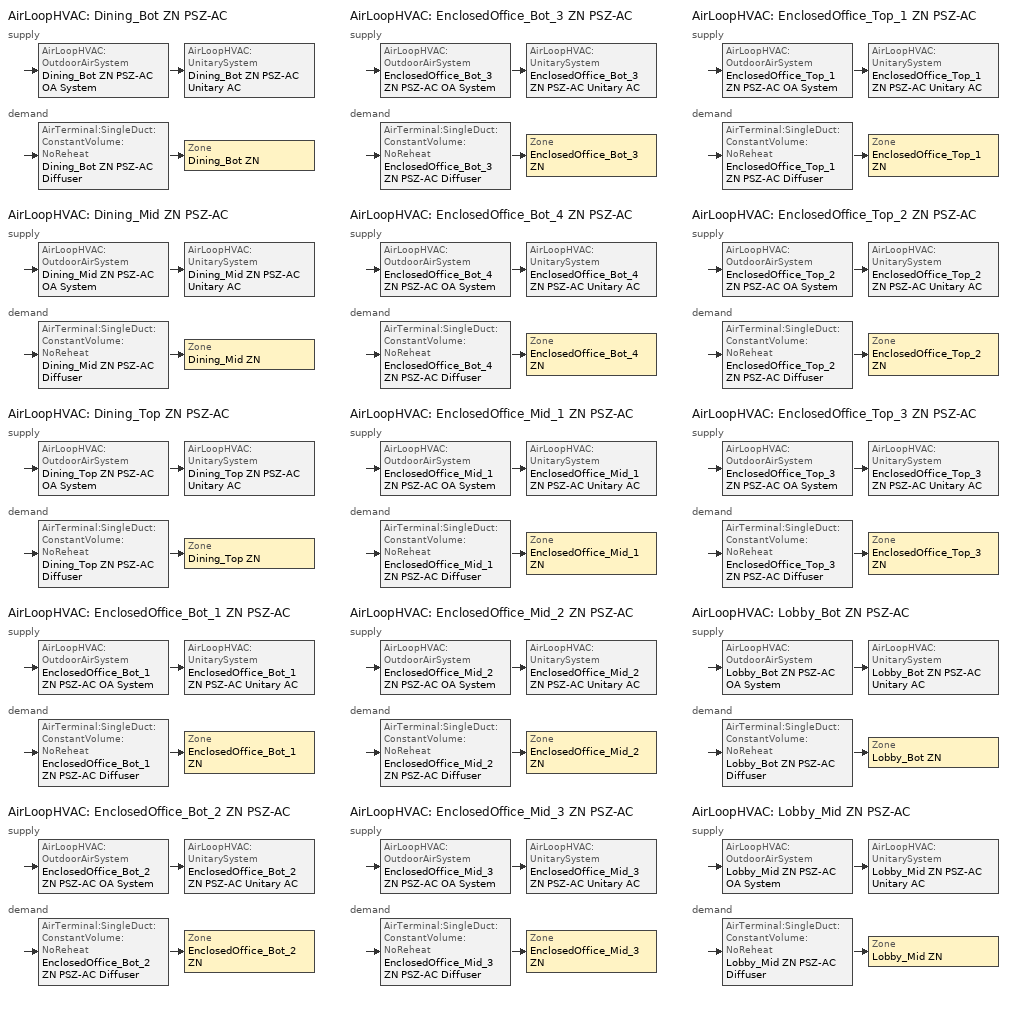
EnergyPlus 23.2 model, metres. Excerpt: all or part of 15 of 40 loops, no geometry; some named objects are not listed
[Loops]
AirLoopHVAC 'Dining_Bot ZN PSZ-AC'
 supply: AirLoopHVAC:OutdoorAirSystem 'Dining_Bot ZN PSZ-AC OA System' > AirLoopHVAC:UnitarySystem 'Dining_Bot ZN PSZ-AC Unitary AC'
 demand: AirTerminal:SingleDuct:ConstantVolume:NoReheat 'Dining_Bot ZN PSZ-AC Diffuser' > Zone 'Dining_Bot ZN'
AirLoopHVAC 'Dining_Mid ZN PSZ-AC'
 supply: AirLoopHVAC:OutdoorAirSystem 'Dining_Mid ZN PSZ-AC OA System' > AirLoopHVAC:UnitarySystem 'Dining_Mid ZN PSZ-AC Unitary AC'
 demand: AirTerminal:SingleDuct:ConstantVolume:NoReheat 'Dining_Mid ZN PSZ-AC Diffuser' > Zone 'Dining_Mid ZN'
AirLoopHVAC 'Dining_Top ZN PSZ-AC'
 supply: AirLoopHVAC:OutdoorAirSystem 'Dining_Top ZN PSZ-AC OA System' > AirLoopHVAC:UnitarySystem 'Dining_Top ZN PSZ-AC Unitary AC'
 demand: AirTerminal:SingleDuct:ConstantVolume:NoReheat 'Dining_Top ZN PSZ-AC Diffuser' > Zone 'Dining_Top ZN'
AirLoopHVAC 'EnclosedOffice_Bot_1 ZN PSZ-AC'
 supply: AirLoopHVAC:OutdoorAirSystem 'EnclosedOffice_Bot_1 ZN PSZ-AC OA System' > AirLoopHVAC:UnitarySystem 'EnclosedOffice_Bot_1 ZN PSZ-AC Unitary AC'
 demand: AirTerminal:SingleDuct:ConstantVolume:NoReheat 'EnclosedOffice_Bot_1 ZN PSZ-AC Diffuser' > Zone 'EnclosedOffice_Bot_1 ZN'
AirLoopHVAC 'EnclosedOffice_Bot_2 ZN PSZ-AC'
 supply: AirLoopHVAC:OutdoorAirSystem 'EnclosedOffice_Bot_2 ZN PSZ-AC OA System' > AirLoopHVAC:UnitarySystem 'EnclosedOffice_Bot_2 ZN PSZ-AC Unitary AC'
 demand: AirTerminal:SingleDuct:ConstantVolume:NoReheat 'EnclosedOffice_Bot_2 ZN PSZ-AC Diffuser' > Zone 'EnclosedOffice_Bot_2 ZN'
AirLoopHVAC 'EnclosedOffice_Bot_3 ZN PSZ-AC'
 supply: AirLoopHVAC:OutdoorAirSystem 'EnclosedOffice_Bot_3 ZN PSZ-AC OA System' > AirLoopHVAC:UnitarySystem 'EnclosedOffice_Bot_3 ZN PSZ-AC Unitary AC'
 demand: AirTerminal:SingleDuct:ConstantVolume:NoReheat 'EnclosedOffice_Bot_3 ZN PSZ-AC Diffuser' > Zone 'EnclosedOffice_Bot_3 ZN'
AirLoopHVAC 'EnclosedOffice_Bot_4 ZN PSZ-AC'
 supply: AirLoopHVAC:OutdoorAirSystem 'EnclosedOffice_Bot_4 ZN PSZ-AC OA System' > AirLoopHVAC:UnitarySystem 'EnclosedOffice_Bot_4 ZN PSZ-AC Unitary AC'
 demand: AirTerminal:SingleDuct:ConstantVolume:NoReheat 'EnclosedOffice_Bot_4 ZN PSZ-AC Diffuser' > Zone 'EnclosedOffice_Bot_4 ZN'
AirLoopHVAC 'EnclosedOffice_Mid_1 ZN PSZ-AC'
 supply: AirLoopHVAC:OutdoorAirSystem 'EnclosedOffice_Mid_1 ZN PSZ-AC OA System' > AirLoopHVAC:UnitarySystem 'EnclosedOffice_Mid_1 ZN PSZ-AC Unitary AC'
 demand: AirTerminal:SingleDuct:ConstantVolume:NoReheat 'EnclosedOffice_Mid_1 ZN PSZ-AC Diffuser' > Zone 'EnclosedOffice_Mid_1 ZN'
AirLoopHVAC 'EnclosedOffice_Mid_2 ZN PSZ-AC'
 supply: AirLoopHVAC:OutdoorAirSystem 'EnclosedOffice_Mid_2 ZN PSZ-AC OA System' > AirLoopHVAC:UnitarySystem 'EnclosedOffice_Mid_2 ZN PSZ-AC Unitary AC'
 demand: AirTerminal:SingleDuct:ConstantVolume:NoReheat 'EnclosedOffice_Mid_2 ZN PSZ-AC Diffuser' > Zone 'EnclosedOffice_Mid_2 ZN'
AirLoopHVAC 'EnclosedOffice_Mid_3 ZN PSZ-AC'
 supply: AirLoopHVAC:OutdoorAirSystem 'EnclosedOffice_Mid_3 ZN PSZ-AC OA System' > AirLoopHVAC:UnitarySystem 'EnclosedOffice_Mid_3 ZN PSZ-AC Unitary AC'
 demand: AirTerminal:SingleDuct:ConstantVolume:NoReheat 'EnclosedOffice_Mid_3 ZN PSZ-AC Diffuser' > Zone 'EnclosedOffice_Mid_3 ZN'
AirLoopHVAC 'EnclosedOffice_Top_1 ZN PSZ-AC'
 supply: AirLoopHVAC:OutdoorAirSystem 'EnclosedOffice_Top_1 ZN PSZ-AC OA System' > AirLoopHVAC:UnitarySystem 'EnclosedOffice_Top_1 ZN PSZ-AC Unitary AC'
 demand: AirTerminal:SingleDuct:ConstantVolume:NoReheat 'EnclosedOffice_Top_1 ZN PSZ-AC Diffuser' > Zone 'EnclosedOffice_Top_1 ZN'
AirLoopHVAC 'EnclosedOffice_Top_2 ZN PSZ-AC'
 supply: AirLoopHVAC:OutdoorAirSystem 'EnclosedOffice_Top_2 ZN PSZ-AC OA System' > AirLoopHVAC:UnitarySystem 'EnclosedOffice_Top_2 ZN PSZ-AC Unitary AC'
 demand: AirTerminal:SingleDuct:ConstantVolume:NoReheat 'EnclosedOffice_Top_2 ZN PSZ-AC Diffuser' > Zone 'EnclosedOffice_Top_2 ZN'
AirLoopHVAC 'EnclosedOffice_Top_3 ZN PSZ-AC'
 supply: AirLoopHVAC:OutdoorAirSystem 'EnclosedOffice_Top_3 ZN PSZ-AC OA System' > AirLoopHVAC:UnitarySystem 'EnclosedOffice_Top_3 ZN PSZ-AC Unitary AC'
 demand: AirTerminal:SingleDuct:ConstantVolume:NoReheat 'EnclosedOffice_Top_3 ZN PSZ-AC Diffuser' > Zone 'EnclosedOffice_Top_3 ZN'
AirLoopHVAC 'Lobby_Bot ZN PSZ-AC'
 supply: AirLoopHVAC:OutdoorAirSystem 'Lobby_Bot ZN PSZ-AC OA System' > AirLoopHVAC:UnitarySystem 'Lobby_Bot ZN PSZ-AC Unitary AC'
 demand: AirTerminal:SingleDuct:ConstantVolume:NoReheat 'Lobby_Bot ZN PSZ-AC Diffuser' > Zone 'Lobby_Bot ZN'
AirLoopHVAC 'Lobby_Mid ZN PSZ-AC'
 supply: AirLoopHVAC:OutdoorAirSystem 'Lobby_Mid ZN PSZ-AC OA System' > AirLoopHVAC:UnitarySystem 'Lobby_Mid ZN PSZ-AC Unitary AC'
 demand: AirTerminal:SingleDuct:ConstantVolume:NoReheat 'Lobby_Mid ZN PSZ-AC Diffuser' > Zone 'Lobby_Mid ZN'
[DesignSpecification:OutdoorAir] Outdoor Air Method=Sum; Outdoor Air Flow per Person {m3/s-person}=0.00235974; Outdoor Air Flow per Zone Floor Area {m3/s-m2}=0.0003048; Outdoor Air Flow per Zone {m3/s}=0; Outdoor Air Flow Air Changes per Hour {1/hr}=0
MediumOffice - Dining Ventilation; MediumOffice - ClosedOffice Ventilation; MediumOffice - Lobby Ventilation
[DesignSpecification:OutdoorAir:SpaceList]
Name | Space 1 | Space 1 Design Specification Outdoor Air Object
Dining_Bot ZN DSOA Space List | Dining_Bot | MediumOffice - Dining Ventilation
Dining_Mid ZN DSOA Space List | Dining_Mid | MediumOffice - Dining Ventilation
Dining_Top ZN DSOA Space List | Dining_Top | MediumOffice - Dining Ventilation
EnclosedOffice_Bot_1 ZN DSOA Space List | EnclosedOffice_Bot_1 | MediumOffice - ClosedOffice Ventilation
EnclosedOffice_Bot_2 ZN DSOA Space List | EnclosedOffice_Bot_2 | MediumOffice - ClosedOffice Ventilation
EnclosedOffice_Bot_3 ZN DSOA Space List | EnclosedOffice_Bot_3 | MediumOffice - ClosedOffice Ventilation
EnclosedOffice_Bot_4 ZN DSOA Space List | EnclosedOffice_Bot_4 | MediumOffice - ClosedOffice Ventilation
EnclosedOffice_Mid_1 ZN DSOA Space List | EnclosedOffice_Mid_1 | MediumOffice - ClosedOffice Ventilation
EnclosedOffice_Mid_2 ZN DSOA Space List | EnclosedOffice_Mid_2 | MediumOffice - ClosedOffice Ventilation
EnclosedOffice_Mid_3 ZN DSOA Space List | EnclosedOffice_Mid_3 | MediumOffice - ClosedOffice Ventilation
EnclosedOffice_Top_1 ZN DSOA Space List | EnclosedOffice_Top_1 | MediumOffice - ClosedOffice Ventilation
EnclosedOffice_Top_2 ZN DSOA Space List | EnclosedOffice_Top_2 | MediumOffice - ClosedOffice Ventilation
EnclosedOffice_Top_3 ZN DSOA Space List | EnclosedOffice_Top_3 | MediumOffice - ClosedOffice Ventilation
Lobby_Bot ZN DSOA Space List | Lobby_Bot | MediumOffice - Lobby Ventilation
Lobby_Mid ZN DSOA Space List | Lobby_Mid | MediumOffice - Lobby Ventilation
[DesignSpecification:ZoneAirDistribution] Minimum Zone Ventilation Efficiency=0.6
Dining_Bot ZN Design Spec Zone Air Dist; Dining_Mid ZN Design Spec Zone Air Dist; Dining_Top ZN Design Spec Zone Air Dist; EnclosedOffice_Bot_1 ZN Design Spec Zone Air Dist; EnclosedOffice_Bot_2 ZN Design Spec Zone Air Dist; EnclosedOffice_Bot_3 ZN Design Spec Zone Air Dist; EnclosedOffice_Bot_4 ZN Design Spec Zone Air Dist; EnclosedOffice_Mid_1 ZN Design Spec Zone Air Dist; EnclosedOffice_Mid_2 ZN Design Spec Zone Air Dist; EnclosedOffice_Mid_3 ZN Design Spec Zone Air Dist; EnclosedOffice_Top_1 ZN Design Spec Zone Air Dist; EnclosedOffice_Top_2 ZN Design Spec Zone Air Dist; EnclosedOffice_Top_3 ZN Design Spec Zone Air Dist; Lobby_Bot ZN Design Spec Zone Air Dist; Lobby_Mid ZN Design Spec Zone Air Dist
[Sizing:Zone] Zone Cooling Design Supply Air Temperature Input Method=SupplyAirTemperature; Zone Cooling Design Supply Air Temperature {C}=12.8889; Zone Cooling Design Supply Air Temperature Difference {deltaC}=11.11; Zone Heating Design Supply Air Temperature Input Method=SupplyAirTemperature; Zone Heating Design Supply Air Temperature {C}=32.1111; Zone Heating Design Supply Air Temperature Difference {deltaC}=11.11; Zone Cooling Design Supply Air Humidity Ratio {kgWater/kgDryAir}=0.0085; Zone Heating Design Supply Air Humidity Ratio {kgWater/kgDryAir}=0.008; Cooling Design Air Flow Method=DesignDay; Cooling Design Air Flow Rate {m3/s}=0; Cooling Minimum Air Flow per Zone Floor Area {m3/s-m2}=0.000762; Cooling Minimum Air Flow {m3/s}=0; Cooling Minimum Air Flow Fraction=0; Heating Design Air Flow Method=DesignDay; Heating Design Air Flow Rate {m3/s}=0; Heating Maximum Air Flow per Zone Floor Area {m3/s-m2}=0.002032; Heating Maximum Air Flow {m3/s}=0.141576; Heating Maximum Air Flow Fraction=0.3; Account for Dedicated Outdoor Air System=No; Zone Load Sizing Method=Sensible Load Only No Latent Load; Zone Latent Cooling Design Supply Air Humidity Ratio Input Method=HumidityRatioDifference; Zone Cooling Design Supply Air Humidity Ratio Difference {kgWater/kgDryAir}=0.005; Zone Latent Heating Design Supply Air Humidity Ratio Input Method=HumidityRatioDifference; Zone Humidification Design Supply Air Humidity Ratio Difference {kgWater/kgDryAir}=0.005
Name | Design Specification Outdoor Air Object | Design Specification Zone Air Distribution Object
Dining_Bot ZN | Dining_Bot ZN DSOA Space List | Dining_Bot ZN Design Spec Zone Air Dist
Dining_Mid ZN | Dining_Mid ZN DSOA Space List | Dining_Mid ZN Design Spec Zone Air Dist
Dining_Top ZN | Dining_Top ZN DSOA Space List | Dining_Top ZN Design Spec Zone Air Dist
EnclosedOffice_Bot_1 ZN | EnclosedOffice_Bot_1 ZN DSOA Space List | EnclosedOffice_Bot_1 ZN Design Spec Zone Air Dist
EnclosedOffice_Bot_2 ZN | EnclosedOffice_Bot_2 ZN DSOA Space List | EnclosedOffice_Bot_2 ZN Design Spec Zone Air Dist
EnclosedOffice_Bot_3 ZN | EnclosedOffice_Bot_3 ZN DSOA Space List | EnclosedOffice_Bot_3 ZN Design Spec Zone Air Dist
EnclosedOffice_Bot_4 ZN | EnclosedOffice_Bot_4 ZN DSOA Space List | EnclosedOffice_Bot_4 ZN Design Spec Zone Air Dist
EnclosedOffice_Mid_1 ZN | EnclosedOffice_Mid_1 ZN DSOA Space List | EnclosedOffice_Mid_1 ZN Design Spec Zone Air Dist
EnclosedOffice_Mid_2 ZN | EnclosedOffice_Mid_2 ZN DSOA Space List | EnclosedOffice_Mid_2 ZN Design Spec Zone Air Dist
EnclosedOffice_Mid_3 ZN | EnclosedOffice_Mid_3 ZN DSOA Space List | EnclosedOffice_Mid_3 ZN Design Spec Zone Air Dist
EnclosedOffice_Top_1 ZN | EnclosedOffice_Top_1 ZN DSOA Space List | EnclosedOffice_Top_1 ZN Design Spec Zone Air Dist
EnclosedOffice_Top_2 ZN | EnclosedOffice_Top_2 ZN DSOA Space List | EnclosedOffice_Top_2 ZN Design Spec Zone Air Dist
EnclosedOffice_Top_3 ZN | EnclosedOffice_Top_3 ZN DSOA Space List | EnclosedOffice_Top_3 ZN Design Spec Zone Air Dist
Lobby_Bot ZN | Lobby_Bot ZN DSOA Space List | Lobby_Bot ZN Design Spec Zone Air Dist
Lobby_Mid ZN | Lobby_Mid ZN DSOA Space List | Lobby_Mid ZN Design Spec Zone Air Dist
[Sizing:System] Type of Load to Size On=Sensible; Design Outdoor Air Flow Rate {m3/s}=Autosize; Central Heating Maximum System Air Flow Ratio=1; Preheat Design Temperature {C}=7.22222; Preheat Design Humidity Ratio {kgWater/kgDryAir}=0.008; Precool Design Temperature {C}=12.7778; Precool Design Humidity Ratio {kgWater/kgDryAir}=0.008; Central Cooling Design Supply Air Temperature {C}=12.8889; Central Heating Design Supply Air Temperature {C}=32.1111; Type of Zone Sum to Use=Coincident; 100% Outdoor Air in Cooling=No; 100% Outdoor Air in Heating=No; Central Cooling Design Supply Air Humidity Ratio {kgWater/kgDryAir}=0.0085; Central Heating Design Supply Air Humidity Ratio {kgWater/kgDryAir}=0.008; Cooling Supply Air Flow Rate Method=DesignDay; Cooling Supply Air Flow Rate {m3/s}=0; Cooling Supply Air Flow Rate Per Floor Area {m3/s-m2}=0.00996765; Cooling Fraction of Autosized Cooling Supply Air Flow Rate=1; Cooling Supply Air Flow Rate Per Unit Cooling Capacity {m3/s-W}=3.94755e-05; Heating Supply Air Flow Rate Method=DesignDay; Heating Supply Air Flow Rate {m3/s}=0; Heating Supply Air Flow Rate Per Floor Area {m3/s-m2}=0.00996765; Heating Fraction of Autosized Heating Supply Air Flow Rate=1; Heating Fraction of Autosized Cooling Supply Air Flow Rate=1; Heating Supply Air Flow Rate Per Unit Heating Capacity {m3/s-W}=3.15882e-05; System Outdoor Air Method=ZoneSum; Zone Maximum Outdoor Air Fraction=1; Cooling Design Capacity Method=CoolingDesignCapacity; Cooling Design Capacity {W}=Autosize; Cooling Design Capacity Per Floor Area {W/m2}=234.7; Fraction of Autosized Cooling Design Capacity=1; Heating Design Capacity Method=HeatingDesignCapacity; Heating Design Capacity {W}=Autosize; Heating Design Capacity Per Floor Area {W/m2}=157; Fraction of Autosized Heating Design Capacity=1; Central Cooling Capacity Control Method=OnOff; Occupant Diversity=Autosize
Dining_Bot ZN PSZ-AC; Dining_Mid ZN PSZ-AC; Dining_Top ZN PSZ-AC; EnclosedOffice_Bot_1 ZN PSZ-AC; EnclosedOffice_Bot_2 ZN PSZ-AC; EnclosedOffice_Bot_3 ZN PSZ-AC; EnclosedOffice_Bot_4 ZN PSZ-AC; EnclosedOffice_Mid_1 ZN PSZ-AC; EnclosedOffice_Mid_2 ZN PSZ-AC; EnclosedOffice_Mid_3 ZN PSZ-AC; EnclosedOffice_Top_1 ZN PSZ-AC; EnclosedOffice_Top_2 ZN PSZ-AC; EnclosedOffice_Top_3 ZN PSZ-AC; Lobby_Bot ZN PSZ-AC; Lobby_Mid ZN PSZ-AC
[ZoneControl:Thermostat] Temperature Difference Between Cutout And Setpoint {deltaC}=0
Name | Zone or ZoneList | Control Type Schedule | Control 1
Dining_Bot ZN Thermostat | Dining_Bot ZN | Dining_Bot ZN Thermostat Schedule | MediumOffice - Dining Thermostat 1
Dining_Mid ZN Thermostat | Dining_Mid ZN | Dining_Mid ZN Thermostat Schedule | MediumOffice - Dining Thermostat 2
Dining_Top ZN Thermostat | Dining_Top ZN | Dining_Top ZN Thermostat Schedule | MediumOffice - Dining Thermostat 3
EnclosedOffice_Bot_1 ZN Thermostat | EnclosedOffice_Bot_1 ZN | EnclosedOffice_Bot_1 ZN Thermostat Schedule | MediumOffice - ClosedOffice Thermostat 1
EnclosedOffice_Bot_2 ZN Thermostat | EnclosedOffice_Bot_2 ZN | EnclosedOffice_Bot_2 ZN Thermostat Schedule | MediumOffice - ClosedOffice Thermostat 2
EnclosedOffice_Bot_3 ZN Thermostat | EnclosedOffice_Bot_3 ZN | EnclosedOffice_Bot_3 ZN Thermostat Schedule | MediumOffice - ClosedOffice Thermostat 3
EnclosedOffice_Bot_4 ZN Thermostat | EnclosedOffice_Bot_4 ZN | EnclosedOffice_Bot_4 ZN Thermostat Schedule | MediumOffice - ClosedOffice Thermostat 4
EnclosedOffice_Mid_1 ZN Thermostat | EnclosedOffice_Mid_1 ZN | EnclosedOffice_Mid_1 ZN Thermostat Schedule | MediumOffice - ClosedOffice Thermostat 5
EnclosedOffice_Mid_2 ZN Thermostat | EnclosedOffice_Mid_2 ZN | EnclosedOffice_Mid_2 ZN Thermostat Schedule | MediumOffice - ClosedOffice Thermostat 6
EnclosedOffice_Mid_3 ZN Thermostat | EnclosedOffice_Mid_3 ZN | EnclosedOffice_Mid_3 ZN Thermostat Schedule | MediumOffice - ClosedOffice Thermostat 7
EnclosedOffice_Top_1 ZN Thermostat | EnclosedOffice_Top_1 ZN | EnclosedOffice_Top_1 ZN Thermostat Schedule | MediumOffice - ClosedOffice Thermostat 8
EnclosedOffice_Top_2 ZN Thermostat | EnclosedOffice_Top_2 ZN | EnclosedOffice_Top_2 ZN Thermostat Schedule | MediumOffice - ClosedOffice Thermostat 9
EnclosedOffice_Top_3 ZN Thermostat | EnclosedOffice_Top_3 ZN | EnclosedOffice_Top_3 ZN Thermostat Schedule | MediumOffice - ClosedOffice Thermostat 10
Lobby_Bot ZN Thermostat | Lobby_Bot ZN | Lobby_Bot ZN Thermostat Schedule | MediumOffice - Lobby Thermostat 1
Lobby_Mid ZN Thermostat | Lobby_Mid ZN | Lobby_Mid ZN Thermostat Schedule | MediumOffice - Lobby Thermostat 2
[ThermostatSetpoint:DualSetpoint] Heating Setpoint Temperature Schedule=OfficeMedium HTGSETP_SCH_YES_OPTIMUM; Cooling Setpoint Temperature Schedule=OfficeMedium CLGSETP_SCH_YES_OPTIMUM
MediumOffice - Dining Thermostat 1; MediumOffice - Dining Thermostat 2; MediumOffice - Dining Thermostat 3; MediumOffice - ClosedOffice Thermostat 1; MediumOffice - ClosedOffice Thermostat 2; MediumOffice - ClosedOffice Thermostat 3; MediumOffice - ClosedOffice Thermostat 4; MediumOffice - ClosedOffice Thermostat 5; MediumOffice - ClosedOffice Thermostat 6; MediumOffice - ClosedOffice Thermostat 7; MediumOffice - ClosedOffice Thermostat 8; MediumOffice - ClosedOffice Thermostat 9; MediumOffice - ClosedOffice Thermostat 10; MediumOffice - Lobby Thermostat 1; MediumOffice - Lobby Thermostat 2
[AirTerminal:SingleDuct:ConstantVolume:NoReheat] Maximum Air Flow Rate {m3/s}=AutoSize
Name | Availability Schedule
Dining_Bot ZN PSZ-AC Diffuser | Always On Discrete 119
Dining_Mid ZN PSZ-AC Diffuser | Always On Discrete 436
Dining_Top ZN PSZ-AC Diffuser | Always On Discrete 447
EnclosedOffice_Bot_1 ZN PSZ-AC Diffuser | Always On Discrete 130
EnclosedOffice_Bot_2 ZN PSZ-AC Diffuser | Always On Discrete 141
EnclosedOffice_Bot_3 ZN PSZ-AC Diffuser | Always On Discrete 152
EnclosedOffice_Bot_4 ZN PSZ-AC Diffuser | Always On Discrete 163
EnclosedOffice_Mid_1 ZN PSZ-AC Diffuser | Always On Discrete 283
EnclosedOffice_Mid_2 ZN PSZ-AC Diffuser | Always On Discrete 294
EnclosedOffice_Mid_3 ZN PSZ-AC Diffuser | Always On Discrete 305
EnclosedOffice_Top_1 ZN PSZ-AC Diffuser | Always On Discrete 458
EnclosedOffice_Top_2 ZN PSZ-AC Diffuser | Always On Discrete 469
EnclosedOffice_Top_3 ZN PSZ-AC Diffuser | Always On Discrete 480
Lobby_Bot ZN PSZ-AC Diffuser | Always On Discrete 97
Lobby_Mid ZN PSZ-AC Diffuser | Always On Discrete 316
[Zone equipment]
Dining_Bot ZN: Dining_Bot ZN PSZ-AC Diffuser
Dining_Mid ZN: Dining_Mid ZN PSZ-AC Diffuser
Dining_Top ZN: Dining_Top ZN PSZ-AC Diffuser
EnclosedOffice_Bot_1 ZN: EnclosedOffice_Bot_1 ZN PSZ-AC Diffuser
EnclosedOffice_Bot_2 ZN: EnclosedOffice_Bot_2 ZN PSZ-AC Diffuser
EnclosedOffice_Bot_3 ZN: EnclosedOffice_Bot_3 ZN PSZ-AC Diffuser
EnclosedOffice_Bot_4 ZN: EnclosedOffice_Bot_4 ZN PSZ-AC Diffuser
EnclosedOffice_Mid_1 ZN: EnclosedOffice_Mid_1 ZN PSZ-AC Diffuser
EnclosedOffice_Mid_2 ZN: EnclosedOffice_Mid_2 ZN PSZ-AC Diffuser
EnclosedOffice_Mid_3 ZN: EnclosedOffice_Mid_3 ZN PSZ-AC Diffuser
EnclosedOffice_Top_1 ZN: EnclosedOffice_Top_1 ZN PSZ-AC Diffuser
EnclosedOffice_Top_2 ZN: EnclosedOffice_Top_2 ZN PSZ-AC Diffuser
EnclosedOffice_Top_3 ZN: EnclosedOffice_Top_3 ZN PSZ-AC Diffuser
Lobby_Bot ZN: Lobby_Bot ZN PSZ-AC Diffuser
Lobby_Mid ZN: Lobby_Mid ZN PSZ-AC Diffuser
[Fan:OnOff] Pressure Rise {Pa}=1232.93; Maximum Flow Rate {m3/s}=Autosize; Motor In Airstream Fraction=1
Name | Availability Schedule | Fan Total Efficiency | Motor Efficiency | Fan Power Ratio Function of Speed Ratio Curve | Fan Efficiency Ratio Function of Speed Ratio Curve
Dining_Bot ZN PSZ-AC Fan | Always On Discrete 116 | 0.495 | 0.825 | Fan On Off Power Curve 4 | Fan On Off Efficiency Curve 4
Dining_Mid ZN PSZ-AC Fan | Always On Discrete 433 | 0.495 | 0.825 | Fan On Off Power Curve 25 | Fan On Off Efficiency Curve 25
Dining_Top ZN PSZ-AC Fan | Always On Discrete 444 | 0.495 | 0.825 | Fan On Off Power Curve 26 | Fan On Off Efficiency Curve 26
EnclosedOffice_Bot_1 ZN PSZ-AC Fan | Always On Discrete 127 | 0.525 | 0.875 | Fan On Off Power Curve 5 | Fan On Off Efficiency Curve 5
EnclosedOffice_Bot_2 ZN PSZ-AC Fan | Always On Discrete 138 | 0.525 | 0.875 | Fan On Off Power Curve 6 | Fan On Off Efficiency Curve 6
EnclosedOffice_Bot_3 ZN PSZ-AC Fan | Always On Discrete 149 | 0.495 | 0.825 | Fan On Off Power Curve 7 | Fan On Off Efficiency Curve 7
EnclosedOffice_Bot_4 ZN PSZ-AC Fan | Always On Discrete 160 | 0.495 | 0.825 | Fan On Off Power Curve 8 | Fan On Off Efficiency Curve 8
EnclosedOffice_Mid_1 ZN PSZ-AC Fan | Always On Discrete 280 | 0.525 | 0.875 | Fan On Off Power Curve 15 | Fan On Off Efficiency Curve 15
EnclosedOffice_Mid_2 ZN PSZ-AC Fan | Always On Discrete 291 | 0.525 | 0.875 | Fan On Off Power Curve 16 | Fan On Off Efficiency Curve 16
EnclosedOffice_Mid_3 ZN PSZ-AC Fan | Always On Discrete 302 | 0.495 | 0.825 | Fan On Off Power Curve 17 | Fan On Off Efficiency Curve 17
EnclosedOffice_Top_1 ZN PSZ-AC Fan | Always On Discrete 455 | 0.525 | 0.875 | Fan On Off Power Curve 27 | Fan On Off Efficiency Curve 27
EnclosedOffice_Top_2 ZN PSZ-AC Fan | Always On Discrete 466 | 0.525 | 0.875 | Fan On Off Power Curve 28 | Fan On Off Efficiency Curve 28
EnclosedOffice_Top_3 ZN PSZ-AC Fan | Always On Discrete 477 | 0.495 | 0.825 | Fan On Off Power Curve 29 | Fan On Off Efficiency Curve 29
Lobby_Bot ZN PSZ-AC Fan | Always On Discrete 94 | 0.537 | 0.895 | Fan On Off Power Curve 2 | Fan On Off Efficiency Curve 2
Lobby_Mid ZN PSZ-AC Fan | Always On Discrete 313 | 0.495 | 0.825 | Fan On Off Power Curve 18 | Fan On Off Efficiency Curve 18
[Coil:Cooling:DX:SingleSpeed] Gross Rated Total Cooling Capacity {W}=Autosize; Gross Rated Sensible Heat Ratio=Autosize; Rated Air Flow Rate {m3/s}=Autosize; 2017 Rated Evaporator Fan Power Per Volume Flow Rate {W/(m3/s)}=773.3; 2023 Rated Evaporator Fan Power Per Volume Flow Rate {W/(m3/s)}=934.4; Minimum Outdoor Dry-Bulb Temperature for Compressor Operation {C}=-25; Nominal Time for Condensate Removal to Begin {s}=0; Ratio of Initial Moisture Evaporation Rate and Steady State Latent Capacity=0; Maximum Cycling Rate {cycles/hr}=0; Latent Capacity Time Constant {s}=0; Condenser Type=AirCooled; Evaporative Condenser Effectiveness=0.9; Evaporative Condenser Air Flow Rate {m3/s}=Autosize; Evaporative Condenser Pump Rated Power Consumption {W}=Autosize; Crankcase Heater Capacity {W}=0; Maximum Outdoor Dry-Bulb Temperature for Crankcase Heater Operation {C}=10; Basin Heater Capacity {W/K}=0; Basin Heater Setpoint Temperature {C}=2
Name | Availability Schedule | Gross Rated Cooling COP {W/W} | Total Cooling Capacity Function of Temperature Curve | Total Cooling Capacity Function of Flow Fraction Curve | Energy Input Ratio Function of Temperature Curve | Energy Input Ratio Function of Flow Fraction Curve | Part Load Fraction Correlation Curve
Dining_Bot ZN PSZ-AC 1spd DX AC Clg Coil | Always On Discrete 115 | 3 | Curve Biquadratic 23 | Curve Quadratic 31 | Curve Biquadratic 24 | Curve Quadratic 32 | Curve Quadratic 33
Dining_Mid ZN PSZ-AC 1spd DX AC Clg Coil | Always On Discrete 432 | 3 | Curve Biquadratic 115 | Curve Quadratic 163 | Curve Biquadratic 116 | Curve Quadratic 164 | Curve Quadratic 165
Dining_Top ZN PSZ-AC 1spd DX AC Clg Coil | Always On Discrete 443 | 3 | Curve Biquadratic 119 | Curve Quadratic 169 | Curve Biquadratic 120 | Curve Quadratic 170 | Curve Quadratic 171
EnclosedOffice_Bot_1 ZN PSZ-AC 1spd DX AC Clg Coil | Always On Discrete 126 | 3 | Curve Biquadratic 27 | Curve Quadratic 37 | Curve Biquadratic 28 | Curve Quadratic 38 | Curve Quadratic 39
EnclosedOffice_Bot_2 ZN PSZ-AC 1spd DX AC Clg Coil | Always On Discrete 137 | 3 | Curve Biquadratic 31 | Curve Quadratic 43 | Curve Biquadratic 32 | Curve Quadratic 44 | Curve Quadratic 45
EnclosedOffice_Bot_3 ZN PSZ-AC 1spd DX AC Clg Coil | Always On Discrete 148 | 3 | Curve Biquadratic 35 | Curve Quadratic 49 | Curve Biquadratic 36 | Curve Quadratic 50 | Curve Quadratic 51
EnclosedOffice_Bot_4 ZN PSZ-AC 1spd DX AC Clg Coil | Always On Discrete 159 | 3 | Curve Biquadratic 39 | Curve Quadratic 55 | Curve Biquadratic 40 | Curve Quadratic 56 | Curve Quadratic 57
EnclosedOffice_Mid_1 ZN PSZ-AC 1spd DX AC Clg Coil | Always On Discrete 279 | 3 | Curve Biquadratic 71 | Curve Quadratic 100 | Curve Biquadratic 72 | Curve Quadratic 101 | Curve Quadratic 102
EnclosedOffice_Mid_2 ZN PSZ-AC 1spd DX AC Clg Coil | Always On Discrete 290 | 3 | Curve Biquadratic 75 | Curve Quadratic 106 | Curve Biquadratic 76 | Curve Quadratic 107 | Curve Quadratic 108
EnclosedOffice_Mid_3 ZN PSZ-AC 1spd DX AC Clg Coil | Always On Discrete 301 | 3 | Curve Biquadratic 79 | Curve Quadratic 112 | Curve Biquadratic 80 | Curve Quadratic 113 | Curve Quadratic 114
EnclosedOffice_Top_1 ZN PSZ-AC 1spd DX AC Clg Coil | Always On Discrete 454 | 3.5 | Curve Biquadratic 123 | Curve Quadratic 175 | Curve Biquadratic 124 | Curve Quadratic 176 | Curve Quadratic 177
EnclosedOffice_Top_2 ZN PSZ-AC 1spd DX AC Clg Coil | Always On Discrete 465 | 3.5 | Curve Biquadratic 127 | Curve Quadratic 181 | Curve Biquadratic 128 | Curve Quadratic 182 | Curve Quadratic 183
EnclosedOffice_Top_3 ZN PSZ-AC 1spd DX AC Clg Coil | Always On Discrete 476 | 3 | Curve Biquadratic 131 | Curve Quadratic 187 | Curve Biquadratic 132 | Curve Quadratic 188 | Curve Quadratic 189
Lobby_Bot ZN PSZ-AC 1spd DX AC Clg Coil | Always On Discrete 93 | 3.5 | Curve Biquadratic 15 | Curve Quadratic 19 | Curve Biquadratic 16 | Curve Quadratic 20 | Curve Quadratic 21
Lobby_Mid ZN PSZ-AC 1spd DX AC Clg Coil | Always On Discrete 312 | 3 | Curve Biquadratic 83 | Curve Quadratic 118 | Curve Biquadratic 84 | Curve Quadratic 119 | Curve Quadratic 120
[Coil:Heating:Fuel] Fuel Type=NaturalGas; Burner Efficiency=0.8; Nominal Capacity {W}=AutoSize; On Cycle Parasitic Electric Load {W}=0; Off Cycle Parasitic Fuel Load {W}=0
Name | Availability Schedule
Dining_Bot ZN PSZ-AC Gas Htg Coil | Always On Discrete 111
Dining_Bot ZN PSZ-AC Gas Backup Htg Coil | Always On Discrete 113
Dining_Mid ZN PSZ-AC Gas Htg Coil | Always On Discrete 428
Dining_Mid ZN PSZ-AC Gas Backup Htg Coil | Always On Discrete 430
Dining_Top ZN PSZ-AC Gas Htg Coil | Always On Discrete 439
Dining_Top ZN PSZ-AC Gas Backup Htg Coil | Always On Discrete 441
EnclosedOffice_Bot_1 ZN PSZ-AC Gas Htg Coil | Always On Discrete 122
EnclosedOffice_Bot_1 ZN PSZ-AC Gas Backup Htg Coil | Always On Discrete 124
EnclosedOffice_Bot_2 ZN PSZ-AC Gas Htg Coil | Always On Discrete 133
EnclosedOffice_Bot_2 ZN PSZ-AC Gas Backup Htg Coil | Always On Discrete 135
EnclosedOffice_Bot_3 ZN PSZ-AC Gas Htg Coil | Always On Discrete 144
EnclosedOffice_Bot_3 ZN PSZ-AC Gas Backup Htg Coil | Always On Discrete 146
EnclosedOffice_Bot_4 ZN PSZ-AC Gas Htg Coil | Always On Discrete 155
EnclosedOffice_Bot_4 ZN PSZ-AC Gas Backup Htg Coil | Always On Discrete 157
EnclosedOffice_Mid_1 ZN PSZ-AC Gas Htg Coil | Always On Discrete 275
EnclosedOffice_Mid_1 ZN PSZ-AC Gas Backup Htg Coil | Always On Discrete 277
EnclosedOffice_Mid_2 ZN PSZ-AC Gas Htg Coil | Always On Discrete 286
EnclosedOffice_Mid_2 ZN PSZ-AC Gas Backup Htg Coil | Always On Discrete 288
EnclosedOffice_Mid_3 ZN PSZ-AC Gas Htg Coil | Always On Discrete 297
EnclosedOffice_Mid_3 ZN PSZ-AC Gas Backup Htg Coil | Always On Discrete 299
EnclosedOffice_Top_1 ZN PSZ-AC Gas Htg Coil | Always On Discrete 450
EnclosedOffice_Top_1 ZN PSZ-AC Gas Backup Htg Coil | Always On Discrete 452
EnclosedOffice_Top_2 ZN PSZ-AC Gas Htg Coil | Always On Discrete 461
EnclosedOffice_Top_2 ZN PSZ-AC Gas Backup Htg Coil | Always On Discrete 463
EnclosedOffice_Top_3 ZN PSZ-AC Gas Htg Coil | Always On Discrete 472
EnclosedOffice_Top_3 ZN PSZ-AC Gas Backup Htg Coil | Always On Discrete 474
Lobby_Bot ZN PSZ-AC Gas Htg Coil | Always On Discrete 89
Lobby_Bot ZN PSZ-AC Gas Backup Htg Coil | Always On Discrete 91
Lobby_Mid ZN PSZ-AC Gas Htg Coil | Always On Discrete 308
Lobby_Mid ZN PSZ-AC Gas Backup Htg Coil | Always On Discrete 310
[AirLoopHVAC:UnitarySystem] Control Type=Load; Dehumidification Control Type=None; Fan Placement=DrawThrough; DX Heating Coil Sizing Ratio=1; Use DOAS DX Cooling Coil=No; Minimum Supply Air Temperature {C}=2; Latent Load Control=SensibleOnlyLoadControl; Cooling Supply Air Flow Rate Method=SupplyAirFlowRate; Cooling Supply Air Flow Rate {m3/s}=Autosize; Heating Supply Air Flow Rate Method=SupplyAirFlowRate; Heating Supply Air Flow Rate {m3/s}=Autosize; No Load Supply Air Flow Rate Method=None; Maximum Supply Air Temperature {C}=80; Maximum Outdoor Dry-Bulb Temperature for Supplemental Heater Operation {C}=21; Ancillary On-Cycle Electric Power {W}=0; Ancillary Off-Cycle Electric Power {W}=0
Name | Controlling Zone or Thermostat Location | Availability Schedule | Supply Fan | Supply Air Fan Operating Mode Schedule | Heating Coil | Cooling Coil | Supplemental Heating Coil
Dining_Bot ZN PSZ-AC Unitary AC | Dining_Bot ZN | Always On Discrete 63 | Dining_Bot ZN PSZ-AC Fan | Always On Discrete 63 | Dining_Bot ZN PSZ-AC Gas Htg Coil | Dining_Bot ZN PSZ-AC 1spd DX AC Clg Coil | Dining_Bot ZN PSZ-AC Gas Backup Htg Coil
Dining_Mid ZN PSZ-AC Unitary AC | Dining_Mid ZN | Always On Discrete 402 | Dining_Mid ZN PSZ-AC Fan | Always On Discrete 402 | Dining_Mid ZN PSZ-AC Gas Htg Coil | Dining_Mid ZN PSZ-AC 1spd DX AC Clg Coil | Dining_Mid ZN PSZ-AC Gas Backup Htg Coil
Dining_Top ZN PSZ-AC Unitary AC | Dining_Top ZN | Always On Discrete 402 | Dining_Top ZN PSZ-AC Fan | Always On Discrete 402 | Dining_Top ZN PSZ-AC Gas Htg Coil | Dining_Top ZN PSZ-AC 1spd DX AC Clg Coil | Dining_Top ZN PSZ-AC Gas Backup Htg Coil
EnclosedOffice_Bot_1 ZN PSZ-AC Unitary AC | EnclosedOffice_Bot_1 ZN | Always On Discrete 63 | EnclosedOffice_Bot_1 ZN PSZ-AC Fan | Always On Discrete 63 | EnclosedOffice_Bot_1 ZN PSZ-AC Gas Htg Coil | EnclosedOffice_Bot_1 ZN PSZ-AC 1spd DX AC Clg Coil | EnclosedOffice_Bot_1 ZN PSZ-AC Gas Backup Htg Coil
EnclosedOffice_Bot_2 ZN PSZ-AC Unitary AC | EnclosedOffice_Bot_2 ZN | Always On Discrete 63 | EnclosedOffice_Bot_2 ZN PSZ-AC Fan | Always On Discrete 63 | EnclosedOffice_Bot_2 ZN PSZ-AC Gas Htg Coil | EnclosedOffice_Bot_2 ZN PSZ-AC 1spd DX AC Clg Coil | EnclosedOffice_Bot_2 ZN PSZ-AC Gas Backup Htg Coil
EnclosedOffice_Bot_3 ZN PSZ-AC Unitary AC | EnclosedOffice_Bot_3 ZN | Always On Discrete 63 | EnclosedOffice_Bot_3 ZN PSZ-AC Fan | Always On Discrete 63 | EnclosedOffice_Bot_3 ZN PSZ-AC Gas Htg Coil | EnclosedOffice_Bot_3 ZN PSZ-AC 1spd DX AC Clg Coil | EnclosedOffice_Bot_3 ZN PSZ-AC Gas Backup Htg Coil
EnclosedOffice_Bot_4 ZN PSZ-AC Unitary AC | EnclosedOffice_Bot_4 ZN | Always On Discrete 63 | EnclosedOffice_Bot_4 ZN PSZ-AC Fan | Always On Discrete 63 | EnclosedOffice_Bot_4 ZN PSZ-AC Gas Htg Coil | EnclosedOffice_Bot_4 ZN PSZ-AC 1spd DX AC Clg Coil | EnclosedOffice_Bot_4 ZN PSZ-AC Gas Backup Htg Coil
EnclosedOffice_Mid_1 ZN PSZ-AC Unitary AC | EnclosedOffice_Mid_1 ZN | Always On Discrete 249 | EnclosedOffice_Mid_1 ZN PSZ-AC Fan | Always On Discrete 249 | EnclosedOffice_Mid_1 ZN PSZ-AC Gas Htg Coil | EnclosedOffice_Mid_1 ZN PSZ-AC 1spd DX AC Clg Coil | EnclosedOffice_Mid_1 ZN PSZ-AC Gas Backup Htg Coil
EnclosedOffice_Mid_2 ZN PSZ-AC Unitary AC | EnclosedOffice_Mid_2 ZN | Always On Discrete 249 | EnclosedOffice_Mid_2 ZN PSZ-AC Fan | Always On Discrete 249 | EnclosedOffice_Mid_2 ZN PSZ-AC Gas Htg Coil | EnclosedOffice_Mid_2 ZN PSZ-AC 1spd DX AC Clg Coil | EnclosedOffice_Mid_2 ZN PSZ-AC Gas Backup Htg Coil
EnclosedOffice_Mid_3 ZN PSZ-AC Unitary AC | EnclosedOffice_Mid_3 ZN | Always On Discrete 249 | EnclosedOffice_Mid_3 ZN PSZ-AC Fan | Always On Discrete 249 | EnclosedOffice_Mid_3 ZN PSZ-AC Gas Htg Coil | EnclosedOffice_Mid_3 ZN PSZ-AC 1spd DX AC Clg Coil | EnclosedOffice_Mid_3 ZN PSZ-AC Gas Backup Htg Coil
EnclosedOffice_Top_1 ZN PSZ-AC Unitary AC | EnclosedOffice_Top_1 ZN | Always On Discrete 402 | EnclosedOffice_Top_1 ZN PSZ-AC Fan | Always On Discrete 402 | EnclosedOffice_Top_1 ZN PSZ-AC Gas Htg Coil | EnclosedOffice_Top_1 ZN PSZ-AC 1spd DX AC Clg Coil | EnclosedOffice_Top_1 ZN PSZ-AC Gas Backup Htg Coil
EnclosedOffice_Top_2 ZN PSZ-AC Unitary AC | EnclosedOffice_Top_2 ZN | Always On Discrete 402 | EnclosedOffice_Top_2 ZN PSZ-AC Fan | Always On Discrete 402 | EnclosedOffice_Top_2 ZN PSZ-AC Gas Htg Coil | EnclosedOffice_Top_2 ZN PSZ-AC 1spd DX AC Clg Coil | EnclosedOffice_Top_2 ZN PSZ-AC Gas Backup Htg Coil
EnclosedOffice_Top_3 ZN PSZ-AC Unitary AC | EnclosedOffice_Top_3 ZN | Always On Discrete 402 | EnclosedOffice_Top_3 ZN PSZ-AC Fan | Always On Discrete 402 | EnclosedOffice_Top_3 ZN PSZ-AC Gas Htg Coil | EnclosedOffice_Top_3 ZN PSZ-AC 1spd DX AC Clg Coil | EnclosedOffice_Top_3 ZN PSZ-AC Gas Backup Htg Coil
Lobby_Bot ZN PSZ-AC Unitary AC | Lobby_Bot ZN | Always On Discrete 63 | Lobby_Bot ZN PSZ-AC Fan | Always On Discrete 63 | Lobby_Bot ZN PSZ-AC Gas Htg Coil | Lobby_Bot ZN PSZ-AC 1spd DX AC Clg Coil | Lobby_Bot ZN PSZ-AC Gas Backup Htg Coil
Lobby_Mid ZN PSZ-AC Unitary AC | Lobby_Mid ZN | Always On Discrete 249 | Lobby_Mid ZN PSZ-AC Fan | Always On Discrete 249 | Lobby_Mid ZN PSZ-AC Gas Htg Coil | Lobby_Mid ZN PSZ-AC 1spd DX AC Clg Coil | Lobby_Mid ZN PSZ-AC Gas Backup Htg Coil
[Controller:OutdoorAir] Minimum Outdoor Air Flow Rate {m3/s}=Autosize; Maximum Outdoor Air Flow Rate {m3/s}=Autosize; Economizer Control Type=FixedDryBulb; Economizer Control Action Type=ModulateFlow; Economizer Maximum Limit Dry-Bulb Temperature {C}=23.8889; Lockout Type=LockoutWithHeating; Minimum Limit Type=FixedMinimum; High Humidity Control=No; Control High Indoor Humidity Based on Outdoor Humidity Ratio=Yes; Heat Recovery Bypass Control Type=BypassWhenWithinEconomizerLimits; Economizer Operation Staging=InterlockedWithMechanicalCooling
Name | Minimum Outdoor Air Schedule | Mechanical Ventilation Controller
Dining_Bot ZN PSZ-AC OA System Controller | Always On Discrete 64 | Controller Mechanical Ventilation 5
Dining_Mid ZN PSZ-AC OA System Controller | Always On Discrete 403 | Controller Mechanical Ventilation 26
Dining_Top ZN PSZ-AC OA System Controller | Always On Discrete 403 | Controller Mechanical Ventilation 27
EnclosedOffice_Bot_1 ZN PSZ-AC OA System Controller | Always On Discrete 64 | Controller Mechanical Ventilation 6
EnclosedOffice_Bot_2 ZN PSZ-AC OA System Controller | Always On Discrete 64 | Controller Mechanical Ventilation 7
EnclosedOffice_Bot_3 ZN PSZ-AC OA System Controller | Always On Discrete 64 | Controller Mechanical Ventilation 8
EnclosedOffice_Bot_4 ZN PSZ-AC OA System Controller | Always On Discrete 64 | Controller Mechanical Ventilation 9
EnclosedOffice_Mid_1 ZN PSZ-AC OA System Controller | Always On Discrete 250 | Controller Mechanical Ventilation 16
EnclosedOffice_Mid_2 ZN PSZ-AC OA System Controller | Always On Discrete 250 | Controller Mechanical Ventilation 17
EnclosedOffice_Mid_3 ZN PSZ-AC OA System Controller | Always On Discrete 250 | Controller Mechanical Ventilation 18
EnclosedOffice_Top_1 ZN PSZ-AC OA System Controller | Always On Discrete 403 | Controller Mechanical Ventilation 28
EnclosedOffice_Top_2 ZN PSZ-AC OA System Controller | Always On Discrete 403 | Controller Mechanical Ventilation 29
EnclosedOffice_Top_3 ZN PSZ-AC OA System Controller | Always On Discrete 403 | Controller Mechanical Ventilation 30
Lobby_Bot ZN PSZ-AC OA System Controller | Always On Discrete 64 | Controller Mechanical Ventilation 3
Lobby_Mid ZN PSZ-AC OA System Controller | Always On Discrete 250 | Controller Mechanical Ventilation 19
[Controller:MechanicalVentilation] Demand Controlled Ventilation=No; System Outdoor Air Method=ZoneSum
Name | Availability Schedule | Zone or ZoneList 1 | Design Specification Outdoor Air Object Name 1 | Design Specification Zone Air Distribution Object Name 1
Controller Mechanical Ventilation 5 | Always On Discrete 117 | Dining_Bot ZN | MediumOffice - Dining Ventilation | Dining_Bot ZN Design Spec Zone Air Dist
Controller Mechanical Ventilation 26 | Always On Discrete 434 | Dining_Mid ZN | MediumOffice - Dining Ventilation | Dining_Mid ZN Design Spec Zone Air Dist
Controller Mechanical Ventilation 27 | Always On Discrete 445 | Dining_Top ZN | MediumOffice - Dining Ventilation | Dining_Top ZN Design Spec Zone Air Dist
Controller Mechanical Ventilation 6 | Always On Discrete 128 | EnclosedOffice_Bot_1 ZN | MediumOffice - ClosedOffice Ventilation | EnclosedOffice_Bot_1 ZN Design Spec Zone Air Dist
Controller Mechanical Ventilation 7 | Always On Discrete 139 | EnclosedOffice_Bot_2 ZN | MediumOffice - ClosedOffice Ventilation | EnclosedOffice_Bot_2 ZN Design Spec Zone Air Dist
Controller Mechanical Ventilation 8 | Always On Discrete 150 | EnclosedOffice_Bot_3 ZN | MediumOffice - ClosedOffice Ventilation | EnclosedOffice_Bot_3 ZN Design Spec Zone Air Dist
Controller Mechanical Ventilation 9 | Always On Discrete 161 | EnclosedOffice_Bot_4 ZN | MediumOffice - ClosedOffice Ventilation | EnclosedOffice_Bot_4 ZN Design Spec Zone Air Dist
Controller Mechanical Ventilation 16 | Always On Discrete 281 | EnclosedOffice_Mid_1 ZN | MediumOffice - ClosedOffice Ventilation | EnclosedOffice_Mid_1 ZN Design Spec Zone Air Dist
Controller Mechanical Ventilation 17 | Always On Discrete 292 | EnclosedOffice_Mid_2 ZN | MediumOffice - ClosedOffice Ventilation | EnclosedOffice_Mid_2 ZN Design Spec Zone Air Dist
Controller Mechanical Ventilation 18 | Always On Discrete 303 | EnclosedOffice_Mid_3 ZN | MediumOffice - ClosedOffice Ventilation | EnclosedOffice_Mid_3 ZN Design Spec Zone Air Dist
Controller Mechanical Ventilation 28 | Always On Discrete 456 | EnclosedOffice_Top_1 ZN | MediumOffice - ClosedOffice Ventilation | EnclosedOffice_Top_1 ZN Design Spec Zone Air Dist
Controller Mechanical Ventilation 29 | Always On Discrete 467 | EnclosedOffice_Top_2 ZN | MediumOffice - ClosedOffice Ventilation | EnclosedOffice_Top_2 ZN Design Spec Zone Air Dist
Controller Mechanical Ventilation 30 | Always On Discrete 478 | EnclosedOffice_Top_3 ZN | MediumOffice - ClosedOffice Ventilation | EnclosedOffice_Top_3 ZN Design Spec Zone Air Dist
Controller Mechanical Ventilation 3 | Always On Discrete 95 | Lobby_Bot ZN | MediumOffice - Lobby Ventilation | Lobby_Bot ZN Design Spec Zone Air Dist
Controller Mechanical Ventilation 19 | Always On Discrete 314 | Lobby_Mid ZN | MediumOffice - Lobby Ventilation | Lobby_Mid ZN Design Spec Zone Air Dist
[AirLoopHVAC] Design Supply Air Flow Rate {m3/s}=AutoSize; Design Return Air Flow Fraction of Supply Air Flow=1
Dining_Bot ZN PSZ-AC; Dining_Mid ZN PSZ-AC; Dining_Top ZN PSZ-AC; EnclosedOffice_Bot_1 ZN PSZ-AC; EnclosedOffice_Bot_2 ZN PSZ-AC; EnclosedOffice_Bot_3 ZN PSZ-AC; EnclosedOffice_Bot_4 ZN PSZ-AC; EnclosedOffice_Mid_1 ZN PSZ-AC; EnclosedOffice_Mid_2 ZN PSZ-AC; EnclosedOffice_Mid_3 ZN PSZ-AC; EnclosedOffice_Top_1 ZN PSZ-AC; EnclosedOffice_Top_2 ZN PSZ-AC; EnclosedOffice_Top_3 ZN PSZ-AC; Lobby_Bot ZN PSZ-AC; Lobby_Mid ZN PSZ-AC
[SetpointManager:SingleZone:Reheat] Control Variable=Temperature; Minimum Supply Air Temperature {C}=12.7778; Maximum Supply Air Temperature {C}=50
Name | Control Zone
Dining_Bot ZN Setpoint Manager SZ Reheat | Dining_Bot ZN
Dining_Mid ZN Setpoint Manager SZ Reheat | Dining_Mid ZN
Dining_Top ZN Setpoint Manager SZ Reheat | Dining_Top ZN
EnclosedOffice_Bot_1 ZN Setpoint Manager SZ Reheat | EnclosedOffice_Bot_1 ZN
EnclosedOffice_Bot_2 ZN Setpoint Manager SZ Reheat | EnclosedOffice_Bot_2 ZN
EnclosedOffice_Bot_3 ZN Setpoint Manager SZ Reheat | EnclosedOffice_Bot_3 ZN
EnclosedOffice_Bot_4 ZN Setpoint Manager SZ Reheat | EnclosedOffice_Bot_4 ZN
EnclosedOffice_Mid_1 ZN Setpoint Manager SZ Reheat | EnclosedOffice_Mid_1 ZN
EnclosedOffice_Mid_2 ZN Setpoint Manager SZ Reheat | EnclosedOffice_Mid_2 ZN
EnclosedOffice_Mid_3 ZN Setpoint Manager SZ Reheat | EnclosedOffice_Mid_3 ZN
EnclosedOffice_Top_1 ZN Setpoint Manager SZ Reheat | EnclosedOffice_Top_1 ZN
EnclosedOffice_Top_2 ZN Setpoint Manager SZ Reheat | EnclosedOffice_Top_2 ZN
EnclosedOffice_Top_3 ZN Setpoint Manager SZ Reheat | EnclosedOffice_Top_3 ZN
Lobby_Bot ZN Setpoint Manager SZ Reheat | Lobby_Bot ZN
Lobby_Mid ZN Setpoint Manager SZ Reheat | Lobby_Mid ZN
[SetpointManager:MixedAir] Control Variable=Temperature
Node 111 OS Default SPM; Node 397 OS Default SPM; Node 405 OS Default SPM; Node 119 OS Default SPM; Node 127 OS Default SPM; Node 135 OS Default SPM; Node 143 OS Default SPM; Node 258 OS Default SPM; Node 266 OS Default SPM; Node 274 OS Default SPM; Node 413 OS Default SPM; Node 421 OS Default SPM; Node 429 OS Default SPM; Node 95 OS Default SPM; Node 282 OS Default SPM
[Schedule:Day:Interval]
OfficeMedium HTGSETP_SCH_YES_OPTIMUM Default; OfficeMedium HTGSETP_SCH_YES_OPTIMUM Summer Design Day: No, 24:00, 15.6
OfficeMedium HTGSETP_SCH_YES_OPTIMUM Wkdy Day: No, 05:00, 15.6, 06:00, 17.8, 07:00, 20, 22:00, 21, 24:00, 15.6
OfficeMedium HTGSETP_SCH_YES_OPTIMUM Sat Day: No, 05:00, 15.6, 06:00, 17.8, 07:00, 20, 17:00, 21, 24:00, 15.6
OfficeMedium HTGSETP_SCH_YES_OPTIMUM Winter Design Day: No, 05:00, 15.6, 06:00, 17.6, 07:00, 19.6, 22:00, 21, 24:00, 15.6
OfficeMedium CLGSETP_SCH_YES_OPTIMUM Default; OfficeMedium CLGSETP_SCH_YES_OPTIMUM Winter Design Day: No, 24:00, 26.7
OfficeMedium CLGSETP_SCH_YES_OPTIMUM Wkdy Day: No, 05:00, 26.7, 06:00, 25.6, 07:00, 25, 22:00, 24, 24:00, 26.7
OfficeMedium CLGSETP_SCH_YES_OPTIMUM Sat Day: No, 05:00, 26.7, 06:00, 25.7, 07:00, 25, 17:00, 24, 24:00, 26.7
OfficeMedium CLGSETP_SCH_YES_OPTIMUM Summer Design Day: No, 05:00, 26.7, 06:00, 25.7, 07:00, 25, 22:00, 24, 24:00, 26.7
[Schedule:Week:Daily]
OfficeMedium HTGSETP_SCH_YES_OPTIMUM Week Rule - Jan1-Dec31: OfficeMedium HTGSETP_SCH_YES_OPTIMUM Default, OfficeMedium HTGSETP_SCH_YES_OPTIMUM Wkdy Day, OfficeMedium HTGSETP_SCH_YES_OPTIMUM Wkdy Day, OfficeMedium HTGSETP_SCH_YES_OPTIMUM Wkdy Day, OfficeMedium HTGSETP_SCH_YES_OPTIMUM Wkdy Day, OfficeMedium HTGSETP_SCH_YES_OPTIMUM Wkdy Day, OfficeMedium HTGSETP_SCH_YES_OPTIMUM Sat Day, OfficeMedium HTGSETP_SCH_YES_OPTIMUM Default, OfficeMedium HTGSETP_SCH_YES_OPTIMUM Summer Design Day, OfficeMedium HTGSETP_SCH_YES_OPTIMUM Winter Design Day, OfficeMedium HTGSETP_SCH_YES_OPTIMUM Default, OfficeMedium HTGSETP_SCH_YES_OPTIMUM Default
OfficeMedium CLGSETP_SCH_YES_OPTIMUM Week Rule - Jan1-Dec31: OfficeMedium CLGSETP_SCH_YES_OPTIMUM Default, OfficeMedium CLGSETP_SCH_YES_OPTIMUM Wkdy Day, OfficeMedium CLGSETP_SCH_YES_OPTIMUM Wkdy Day, OfficeMedium CLGSETP_SCH_YES_OPTIMUM Wkdy Day, OfficeMedium CLGSETP_SCH_YES_OPTIMUM Wkdy Day, OfficeMedium CLGSETP_SCH_YES_OPTIMUM Wkdy Day, OfficeMedium CLGSETP_SCH_YES_OPTIMUM Sat Day, OfficeMedium CLGSETP_SCH_YES_OPTIMUM Default, OfficeMedium CLGSETP_SCH_YES_OPTIMUM Summer Design Day, OfficeMedium CLGSETP_SCH_YES_OPTIMUM Winter Design Day, OfficeMedium CLGSETP_SCH_YES_OPTIMUM Default, OfficeMedium CLGSETP_SCH_YES_OPTIMUM Default
[Schedule:Year]
OfficeMedium HTGSETP_SCH_YES_OPTIMUM: OfficeMedium HTGSETP_SCH_YES_OPTIMUM Week Rule - Jan1-Dec31, 1, 1, 12, 31
OfficeMedium CLGSETP_SCH_YES_OPTIMUM: OfficeMedium CLGSETP_SCH_YES_OPTIMUM Week Rule - Jan1-Dec31, 1, 1, 12, 31
[Schedule:Compact]
Dining_Bot ZN Thermostat Schedule; Dining_Mid ZN Thermostat Schedule; Dining_Top ZN Thermostat Schedule; EnclosedOffice_Bot_1 ZN Thermostat Schedule; EnclosedOffice_Bot_2 ZN Thermostat Schedule; EnclosedOffice_Bot_3 ZN Thermostat Schedule; EnclosedOffice_Bot_4 ZN Thermostat Schedule; EnclosedOffice_Mid_1 ZN Thermostat Schedule; EnclosedOffice_Mid_2 ZN Thermostat Schedule; EnclosedOffice_Mid_3 ZN Thermostat Schedule; EnclosedOffice_Top_1 ZN Thermostat Schedule; EnclosedOffice_Top_2 ZN Thermostat Schedule; EnclosedOffice_Top_3 ZN Thermostat Schedule; Lobby_Bot ZN Thermostat Schedule; Lobby_Mid ZN Thermostat Schedule: Through: 12/31, For: AllDays, Until: 24:00, 4
[Schedule:Constant] Hourly Value=1
Always On Discrete 117; Always On Discrete 434; Always On Discrete 445; Always On Discrete 128; Always On Discrete 139; Always On Discrete 150; Always On Discrete 161; Always On Discrete 281; Always On Discrete 292; Always On Discrete 303; Always On Discrete 456; Always On Discrete 467; Always On Discrete 478; Always On Discrete 95; Always On Discrete 314; Always On Discrete 111; Always On Discrete 113; Always On Discrete 115; Always On Discrete 116; Always On Discrete 119; Always On Discrete 122; Always On Discrete 124; Always On Discrete 126; Always On Discrete 127; Always On Discrete 130; Always On Discrete 133; Always On Discrete 135; Always On Discrete 137; Always On Discrete 138; Always On Discrete 141; Always On Discrete 144; Always On Discrete 146; Always On Discrete 148; Always On Discrete 149; Always On Discrete 152; Always On Discrete 155; Always On Discrete 157; Always On Discrete 159; Always On Discrete 160; Always On Discrete 163; Always On Discrete 249; Always On Discrete 250; Always On Discrete 275; Always On Discrete 277; Always On Discrete 279; Always On Discrete 280; Always On Discrete 283; Always On Discrete 286; Always On Discrete 288; Always On Discrete 290; Always On Discrete 291; Always On Discrete 294; Always On Discrete 297; Always On Discrete 299; Always On Discrete 301; Always On Discrete 302; Always On Discrete 305; Always On Discrete 308; Always On Discrete 310; Always On Discrete 312; Always On Discrete 313; Always On Discrete 316; Always On Discrete 402; Always On Discrete 403; Always On Discrete 428; Always On Discrete 430; Always On Discrete 432; Always On Discrete 433; Always On Discrete 436; Always On Discrete 439; Always On Discrete 441; Always On Discrete 443; Always On Discrete 444; Always On Discrete 447; Always On Discrete 450; Always On Discrete 452; Always On Discrete 454; Always On Discrete 455; Always On Discrete 458; Always On Discrete 461; Always On Discrete 463; Always On Discrete 465; Always On Discrete 466; Always On Discrete 469; Always On Discrete 472; Always On Discrete 474; Always On Discrete 476; Always On Discrete 477; Always On Discrete 480; Always On Discrete 63; Always On Discrete 64; Always On Discrete 89; Always On Discrete 91; Always On Discrete 93; Always On Discrete 94; Always On Discrete 97
[Curve:Quadratic]
Name | Coefficient1 Constant | Coefficient2 x | Coefficient3 x**2 | Minimum Value of x | Maximum Value of x | Minimum Curve Output | Maximum Curve Output
Curve Quadratic 31; Curve Quadratic 32; Curve Quadratic 163; Curve Quadratic 164; Curve Quadratic 169; Curve Quadratic 170; Curve Quadratic 37; Curve Quadratic 38; Curve Quadratic 43; Curve Quadratic 44; Curve Quadratic 49; Curve Quadratic 50; Curve Quadratic 55; Curve Quadratic 56; Curve Quadratic 100; Curve Quadratic 101; Curve Quadratic 106; Curve Quadratic 107; Curve Quadratic 112; Curve Quadratic 113; Curve Quadratic 175; Curve Quadratic 176; Curve Quadratic 181; Curve Quadratic 182; Curve Quadratic 187; Curve Quadratic 188; Curve Quadratic 19; Curve Quadratic 20; Curve Quadratic 118; Curve Quadratic 119 | 1 | 0 | 0 | -100 | 100
Curve Quadratic 33; Curve Quadratic 165; Curve Quadratic 171; Curve Quadratic 39; Curve Quadratic 45; Curve Quadratic 51; Curve Quadratic 57; Curve Quadratic 102; Curve Quadratic 108; Curve Quadratic 114; Curve Quadratic 177; Curve Quadratic 183; Curve Quadratic 189; Curve Quadratic 21; Curve Quadratic 120 | 0.909496 | 0.0986477 | -0.00819488 | 0 | 1 | 0.7 | 1
[Curve:Cubic] Coefficient1 Constant=1; Coefficient2 x=0; Coefficient3 x**2=0; Coefficient4 x**3=0; Minimum Value of x=0; Maximum Value of x=1
Fan On Off Efficiency Curve 4; Fan On Off Efficiency Curve 25; Fan On Off Efficiency Curve 26; Fan On Off Efficiency Curve 5; Fan On Off Efficiency Curve 6; Fan On Off Efficiency Curve 7; Fan On Off Efficiency Curve 8; Fan On Off Efficiency Curve 15; Fan On Off Efficiency Curve 16; Fan On Off Efficiency Curve 17; Fan On Off Efficiency Curve 27; Fan On Off Efficiency Curve 28; Fan On Off Efficiency Curve 29; Fan On Off Efficiency Curve 2; Fan On Off Efficiency Curve 18
[Curve:Exponent] Coefficient1 Constant=1; Coefficient2 Constant=0; Coefficient3 Constant=0; Minimum Value of x=0; Maximum Value of x=1
Fan On Off Power Curve 4; Fan On Off Power Curve 25; Fan On Off Power Curve 26; Fan On Off Power Curve 5; Fan On Off Power Curve 6; Fan On Off Power Curve 7; Fan On Off Power Curve 8; Fan On Off Power Curve 15; Fan On Off Power Curve 16; Fan On Off Power Curve 17; Fan On Off Power Curve 27; Fan On Off Power Curve 28; Fan On Off Power Curve 29; Fan On Off Power Curve 2; Fan On Off Power Curve 18
[Curve:Biquadratic] Minimum Value of x=-100; Maximum Value of x=100; Minimum Value of y=-100; Maximum Value of y=100
Name | Coefficient1 Constant | Coefficient2 x | Coefficient3 x**2 | Coefficient4 y | Coefficient5 y**2 | Coefficient6 x*y
Curve Biquadratic 23; Curve Biquadratic 115; Curve Biquadratic 119; Curve Biquadratic 27; Curve Biquadratic 31; Curve Biquadratic 35; Curve Biquadratic 39; Curve Biquadratic 71; Curve Biquadratic 75; Curve Biquadratic 79; Curve Biquadratic 123; Curve Biquadratic 127; Curve Biquadratic 131; Curve Biquadratic 15; Curve Biquadratic 83 | 0.971212 | -0.0152755 | 0.00144345 | -0.00039321 | -6.8364e-06 | -0.000290596
Curve Biquadratic 24; Curve Biquadratic 116; Curve Biquadratic 120; Curve Biquadratic 28; Curve Biquadratic 32; Curve Biquadratic 36; Curve Biquadratic 40; Curve Biquadratic 72; Curve Biquadratic 76; Curve Biquadratic 80; Curve Biquadratic 124; Curve Biquadratic 128; Curve Biquadratic 132; Curve Biquadratic 16; Curve Biquadratic 84 | 0.286871 | 0.0239022 | -0.000810648 | 0.0134585 | 0.000338936 | -0.000487004
